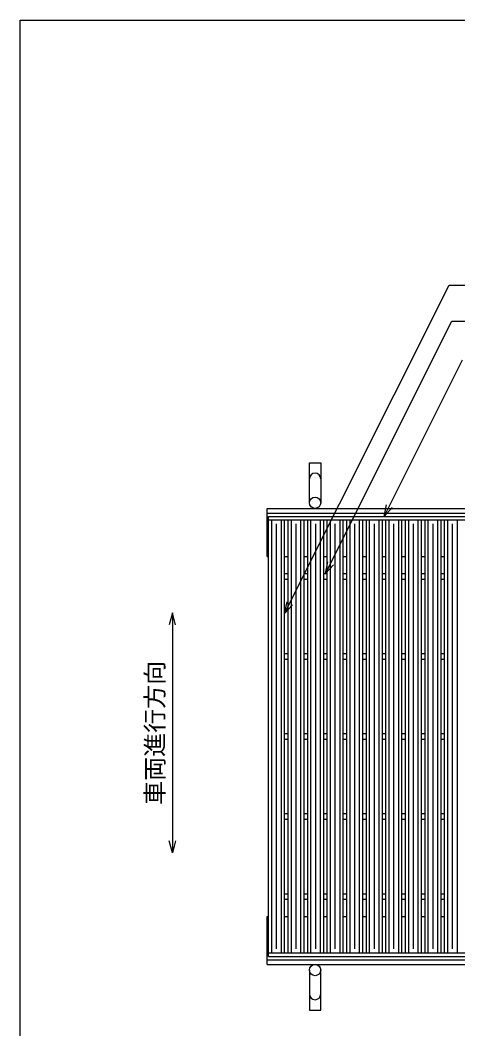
# Model space of a CAD drawing. Units: millimetres, scale not verified. Extents: x -1820 to 1731, y -1282 to 1054.
# Drawn here: x -1729 to -1183, y -207 to 1054 of the extents above; entities that cross this region are included whole.
import ezdxf
from ezdxf.enums import TextEntityAlignment as Align

# ---------------------------------------------------------------- set-up
doc = ezdxf.new("R2010")
doc.units = ezdxf.units.MM
doc.header["$LTSCALE"] = 10
for name, color, linetype, lineweight in [('0_2', 150, 'Continuous', 25), ('16', 3, 'Continuous', 25), ('19', 6, 'Continuous', 25), ('22', 2, 'Continuous', 25)]:
    doc.layers.add(name, color=color, linetype=linetype, lineweight=lineweight)
doc.styles.add('ベクトル', font='')
doc.styles.get('ベクトル').set_extended_font_data('ベクトル')

msp = doc.modelspace()

# ---------------------------------------------------------------- linework, layer by layer
at = {"layer": '0_2'}
for p, q in [((-1729, -1146.5), (-1729, 1053.5)), ((-1729, 1053.5), (1731, 1053.5))]:
    msp.add_line(p, q, dxfattribs=at)
at = {"layer": '16'}
for p, q in [((-1419, 433.5), (-423, 433.5)), ((-1419, 429), (-1419, 433.5)), ((-1419, 429), (-423, 429)), ((-1419, -112), (-1419, 429)), ((-1419, 429), (-1399, 429)), ((-1415, -112), (-1415, 429)), ((-1403, -112), (-1403, 429)), ((-1399, -112), (-1399, 429)), ((-1394.6, -112), (-1394.6, 429)), ((-1394.6, 429), (-1374.6, 429)), ((-1390.6, -112), (-1390.6, 429)), ((-1378.6, -112), (-1378.6, 429)), ((-1374.6, -112), (-1374.6, 429)), ((-1370.2, -112), (-1370.2, 429)), ((-1370.2, 429), (-1350.2, 429)), ((-1366.2, -112), (-1366.2, 429)), ((-1354.2, -112), (-1354.2, 429)), ((-1350.2, -112), (-1350.2, 429)), ((-1345.8, -112), (-1345.8, 429)), ((-1345.8, 429), (-1325.8, 429)), ((-1341.8, -112), (-1341.8, 429)), ((-1329.8, -112), (-1329.8, 429)), ((-1325.8, -112), (-1325.8, 429)), ((-1321.4, -112), (-1321.4, 429)), ((-1321.4, 429), (-1301.4, 429)), ((-1317.4, -112), (-1317.4, 429)), ((-1305.4, -112), (-1305.4, 429)), ((-1301.4, -112), (-1301.4, 429)), ((-1297, -112), (-1297, 429)), ((-1297, 429), (-1277, 429)), ((-1293, -112), (-1293, 429)), ((-1281, -112), (-1281, 429)), ((-1277, -112), (-1277, 429)), ((-1272.6, -112), (-1272.6, 429)), ((-1272.6, 429), (-1252.6, 429)), ((-1268.6, -112), (-1268.6, 429)), ((-1256.6, -112), (-1256.6, 429)), ((-1252.6, -112), (-1252.6, 429)), ((-1248.2, -112), (-1248.2, 429)), ((-1248.2, 429), (-1228.2, 429)), ((-1244.2, -112), (-1244.2, 429)), ((-1232.2, -112), (-1232.2, 429)), ((-1228.2, -112), (-1228.2, 429)), ((-1223.8, -112), (-1223.8, 429)), ((-1223.8, 429), (-1203.8, 429)), ((-1219.8, -112), (-1219.8, 429)), ((-1207.8, -112), (-1207.8, 429)), ((-1203.8, -112), (-1203.8, 429)), ((-1199.4, -112), (-1199.4, 429)), ((-1199.4, 429), (-1179.4, 429)), ((-1195.4, -112), (-1195.4, 429)), ((-1183.4, -112), (-1183.4, 429)), ((-1409, -107), (-1409, 424)), ((-1384.6, -107), (-1384.6, 424)), ((-1360.2, -107), (-1360.2, 424)), ((-1335.8, -107), (-1335.8, 424)), ((-1311.4, -107), (-1311.4, 424)), ((-1287, -107), (-1287, 424)), ((-1262.6, -107), (-1262.6, 424)), ((-1238.2, -107), (-1238.2, 424)), ((-1213.8, -107), (-1213.8, 424)), ((-1189.4, -107), (-1189.4, 424)), ((-1399, 362), (-1394.6, 362)), ((-1399, 355), (-1394.6, 355)), ((-1374.6, 362), (-1370.2, 362)), ((-1374.6, 355), (-1370.2, 355)), ((-1350.2, 362), (-1345.8, 362)), ((-1350.2, 355), (-1345.8, 355)), ((-1325.8, 362), (-1321.4, 362)), ((-1325.8, 355), (-1321.4, 355)), ((-1301.4, 362), (-1297, 362)), ((-1301.4, 355), (-1297, 355)), ((-1277, 362), (-1272.6, 362)), ((-1277, 355), (-1272.6, 355)), ((-1252.6, 362), (-1248.2, 362)), ((-1252.6, 355), (-1248.2, 355)), ((-1228.2, 362), (-1223.8, 362)), ((-1228.2, 355), (-1223.8, 355)), ((-1203.8, 362), (-1199.4, 362)), ((-1203.8, 355), (-1199.4, 355)), ((-1399, 262), (-1394.6, 262)), ((-1399, 255), (-1394.6, 255)), ((-1374.6, 262), (-1370.2, 262)), ((-1374.6, 255), (-1370.2, 255)), ((-1350.2, 262), (-1345.8, 262)), ((-1350.2, 255), (-1345.8, 255)), ((-1325.8, 262), (-1321.4, 262)), ((-1325.8, 255), (-1321.4, 255)), ((-1301.4, 262), (-1297, 262)), ((-1301.4, 255), (-1297, 255)), ((-1277, 262), (-1272.6, 262)), ((-1277, 255), (-1272.6, 255)), ((-1252.6, 262), (-1248.2, 262)), ((-1252.6, 255), (-1248.2, 255)), ((-1228.2, 262), (-1223.8, 262)), ((-1228.2, 255), (-1223.8, 255)), ((-1203.8, 262), (-1199.4, 262)), ((-1203.8, 255), (-1199.4, 255)), ((-1399, 162), (-1394.6, 162)), ((-1399, 155), (-1394.6, 155)), ((-1374.6, 162), (-1370.2, 162)), ((-1374.6, 155), (-1370.2, 155)), ((-1350.2, 162), (-1345.8, 162)), ((-1350.2, 155), (-1345.8, 155)), ((-1325.8, 162), (-1321.4, 162)), ((-1325.8, 155), (-1321.4, 155)), ((-1301.4, 162), (-1297, 162)), ((-1301.4, 155), (-1297, 155)), ((-1277, 162), (-1272.6, 162)), ((-1277, 155), (-1272.6, 155)), ((-1252.6, 162), (-1248.2, 162)), ((-1252.6, 155), (-1248.2, 155)), ((-1228.2, 162), (-1223.8, 162)), ((-1228.2, 155), (-1223.8, 155)), ((-1203.8, 162), (-1199.4, 162)), ((-1203.8, 155), (-1199.4, 155)), ((-1399, 62), (-1394.6, 62)), ((-1399, 55), (-1394.6, 55)), ((-1374.6, 62), (-1370.2, 62)), ((-1374.6, 55), (-1370.2, 55)), ((-1350.2, 62), (-1345.8, 62)), ((-1350.2, 55), (-1345.8, 55)), ((-1325.8, 62), (-1321.4, 62)), ((-1325.8, 55), (-1321.4, 55)), ((-1301.4, 62), (-1297, 62)), ((-1301.4, 55), (-1297, 55)), ((-1277, 62), (-1272.6, 62)), ((-1277, 55), (-1272.6, 55)), ((-1252.6, 62), (-1248.2, 62)), ((-1252.6, 55), (-1248.2, 55)), ((-1228.2, 62), (-1223.8, 62)), ((-1228.2, 55), (-1223.8, 55)), ((-1203.8, 62), (-1199.4, 62)), ((-1203.8, 55), (-1199.4, 55)), ((-1399, -38), (-1394.6, -38)), ((-1399, -45), (-1394.6, -45)), ((-1374.6, -38), (-1370.2, -38)), ((-1374.6, -45), (-1370.2, -45)), ((-1350.2, -38), (-1345.8, -38)), ((-1350.2, -45), (-1345.8, -45)), ((-1325.8, -38), (-1321.4, -38)), ((-1325.8, -45), (-1321.4, -45)), ((-1301.4, -38), (-1297, -38)), ((-1301.4, -45), (-1297, -45)), ((-1277, -38), (-1272.6, -38)), ((-1277, -45), (-1272.6, -45)), ((-1252.6, -38), (-1248.2, -38)), ((-1252.6, -45), (-1248.2, -45)), ((-1228.2, -38), (-1223.8, -38)), ((-1228.2, -45), (-1223.8, -45)), ((-1203.8, -38), (-1199.4, -38)), ((-1203.8, -45), (-1199.4, -45)), ((-1419, -112), (-423, -112)), ((-1419, -116.5), (-1419, -112)), ((-1419, -112), (-1399, -112)), ((-1394.6, -112), (-1374.6, -112)), ((-1370.2, -112), (-1350.2, -112)), ((-1345.8, -112), (-1325.8, -112)), ((-1321.4, -112), (-1301.4, -112)), ((-1297, -112), (-1277, -112)), ((-1272.6, -112), (-1252.6, -112)), ((-1248.2, -112), (-1228.2, -112)), ((-1223.8, -112), (-1203.8, -112)), ((-1199.4, -112), (-1179.4, -112)), ((-1419, -116.5), (-423, -116.5))]:
    msp.add_line(p, q, dxfattribs=at)
at = {"layer": '19'}
for p, q in [((-1368, 450.5), (-1368, 500.5)), ((-1368, 500.5), (-1354, 500.5)), ((-1354, 500.5), (-1354, 450.5)), ((-1421, 443.5), (-421, 443.5)), ((-1421, 383.5), (-1421, 443.5)), ((-1421, 437.5), (-421, 437.5)), ((-1421, 383.5), (-1419, 383.5)), ((-1399, 383.5), (-1394.6, 383.5)), ((-1374.6, 383.5), (-1370.2, 383.5)), ((-1350.2, 383.5), (-1345.8, 383.5)), ((-1325.8, 383.5), (-1321.4, 383.5)), ((-1301.4, 383.5), (-1297, 383.5)), ((-1277, 383.5), (-1272.6, 383.5)), ((-1252.6, 383.5), (-1248.2, 383.5)), ((-1228.2, 383.5), (-1223.8, 383.5)), ((-1203.8, 383.5), (-1199.4, 383.5)), ((-1421, -126.5), (-1421, -66.5)), ((-1421, -66.5), (-1419, -66.5)), ((-1399, -66.5), (-1394.6, -66.5)), ((-1374.6, -66.5), (-1370.2, -66.5)), ((-1350.2, -66.5), (-1345.8, -66.5)), ((-1325.8, -66.5), (-1321.4, -66.5)), ((-1301.4, -66.5), (-1297, -66.5)), ((-1277, -66.5), (-1272.6, -66.5)), ((-1252.6, -66.5), (-1248.2, -66.5)), ((-1228.2, -66.5), (-1223.8, -66.5)), ((-1203.8, -66.5), (-1199.4, -66.5)), ((-1421, -120.5), (-421, -120.5)), ((-1421, -126.5), (-421, -126.5)), ((-1368, -133.5), (-1368, -183.5)), ((-1354, -183.5), (-1354, -133.5)), ((-1368, -183.5), (-1354, -183.5))]:
    msp.add_line(p, q, dxfattribs=at)
for centre in [(-1361, 450.5), (-1361, -133.5)]:
    msp.add_circle(centre, 7, dxfattribs=at)
for centre, start, end in [((-1361, 480.5), 0, 180), ((-1361, -163.5), 180, 0)]:
    msp.add_arc(centre, 7, start, end, dxfattribs=at)
at = {"layer": '22', "color": 4}
for p, q in [((-1399, 312), (-1193.75, 722.5)), ((-1193.75, 722.5), (-713.75, 722.5)), ((-1348, 362), (-1190.25, 677.5)), ((-1190.25, 677.5), (-750.25, 677.5)), ((-1274.8, 433.5), (-1177.05, 629)), ((-1274.8, 433.5), (-1271.8, 448.1)), ((-1274.8, 433.5), (-1264.8, 444.5)), ((-1348, 362), (-1345, 376.6)), ((-1348, 362), (-1338, 373)), ((-1399, 312), (-1396, 326.6)), ((-1399, 312), (-1389, 323)), ((-1539, 313), (-1543, 298)), ((-1535, 298), (-1539, 313)), ((-1539, 313), (-1539, 13)), ((-1539, 13), (-1543, 28)), ((-1535, 28), (-1539, 13))]:
    msp.add_line(p, q, dxfattribs=at)

# ---------------------------------------------------------------- texts
at = {"layer": '22', "style": 'ベクトル'}
msp.add_text('車両進行方向', height=21.99, rotation=90, dxfattribs=at).set_placement((-1561, 73), align=Align.MIDDLE_LEFT)

doc.saveas('drawing.dxf')
